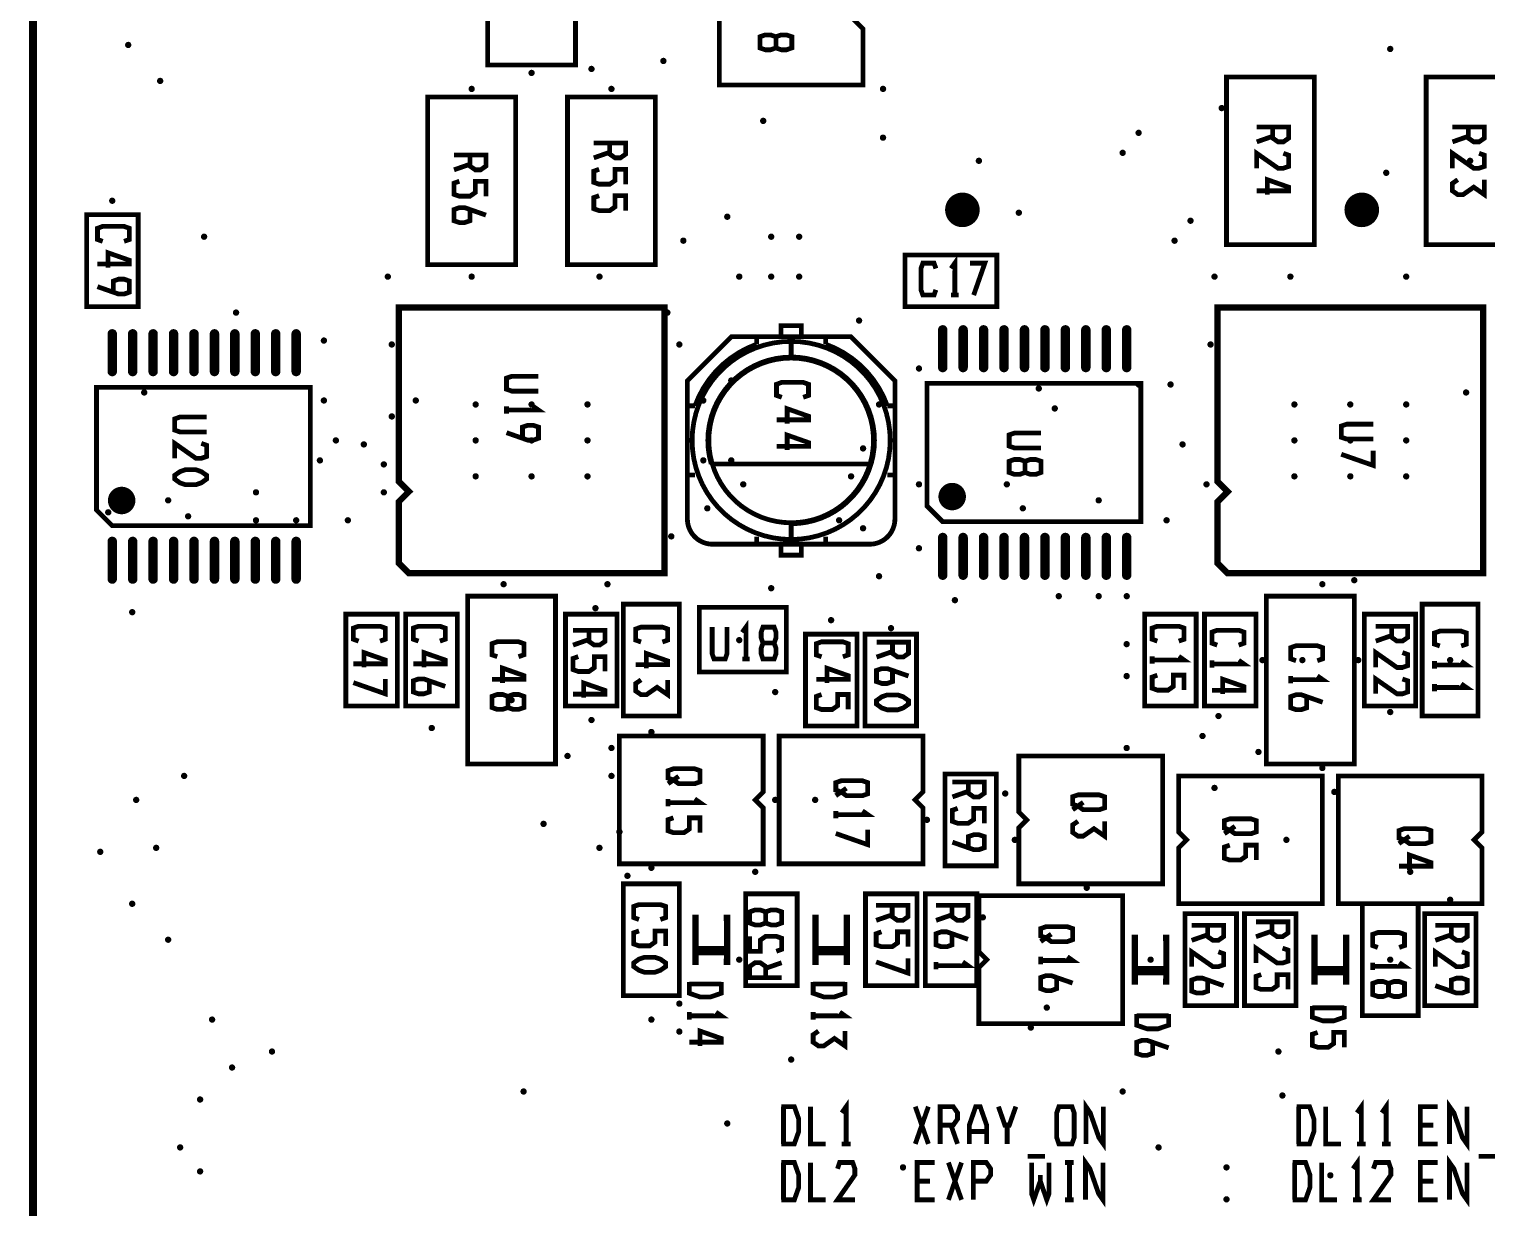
# Model space of a CAD drawing. Extents: x -3 to 440, y 331 to 583.
# Drawn here: x -3.08 to 43.28, y 375.88 to 413.36 of the extents above; entities that cross this region are included whole.
import ezdxf

# ---------------------------------------------------------------- set-up
doc = ezdxf.new("R2010")
doc.units = 0
doc.header["$MEASUREMENT"] = 0
doc.layers.get('0').update_dxf_attribs({"linetype": 'CONTINUOUS'})
for name, color, linetype in [('22-303-0_AST', 7, 'CONTINUOUS'), ('22-303-0_DRL', 1, 'CONTINUOUS'), ('THRUHOLE_NPT', 7, 'CONTINUOUS'), ('THRUHOLE_TAP', 1, 'CONTINUOUS')]:
    doc.layers.add(name, color=color, linetype=linetype)

# ---------------------------------------------------------------- blocks, each defined once
blk = doc.blocks.new('OBLONG_56')
at = {"const_width": 0.29972}
blk.add_lwpolyline([(0, 0.59944), (0, -0.59944)], dxfattribs=at)
at = {"const_width": 0.14986}
for points in [[(-0.07493, 0.59944, 1), (0.07493, 0.59944, 1)], [(-0.07493, -0.59944, 1), (0.07493, -0.59944, 1)]]:
    blk.add_lwpolyline(points, format="xyb", close=True, dxfattribs=at)
blk = doc.blocks.new('ROUND_28')
at = {"const_width": 0.54991}
blk.add_lwpolyline([(-0.274954, 0, 1), (0.274954, 0, 1)], format="xyb", close=True, dxfattribs=at)
blk = doc.blocks.new('ROUND_115')
at = {"const_width": 0.10033}
blk.add_lwpolyline([(-0.050164, 0, 1), (0.050164, 0, 1)], format="xyb", close=True, dxfattribs=at)
blk = doc.blocks.new('ROUND_116')
at = {"const_width": 0.10033}
blk.add_lwpolyline([(-0.050164, 0, 1), (0.050164, 0, 1)], format="xyb", close=True, dxfattribs=at)
blk = doc.blocks.new('ROUND_117')
at = {"const_width": 0.10033}
blk.add_lwpolyline([(-0.050164, 0, 1), (0.050164, 0, 1)], format="xyb", close=True, dxfattribs=at)
blk = doc.blocks.new('ROUND_108')
at = {"const_width": 0.10033}
blk.add_lwpolyline([(-0.050164, 0, 1), (0.050164, 0, 1)], format="xyb", close=True, dxfattribs=at)

msp = doc.modelspace()

# ---------------------------------------------------------------- linework, layer by layer
at = {"layer": '22-303-0_AST'}
for points, const_width in [([(117.55, 582.606), (117.55, 572.606), (122.551, 572.606), (122.551, 582.606), (137.05, 582.606), (137.05, 342.606), (-2.95, 342.606), (-2.95, 582.606), (117.55, 582.606)], 0.254), ([(14.297, 412.22), (14.297, 417.554), (11.503, 417.554), (11.503, 412.22), (14.297, 412.22)], 0.152), ([(18.869, 415.649), (23.441, 415.649), (23.441, 413.871), (23.187, 413.617), (23.441, 413.363), (23.441, 411.585), (18.869, 411.585), (18.869, 415.649)], 0.152), ([(20.669, 412.761), (20.84, 412.702), (21.007, 412.702), (21.177, 412.761), (21.177, 413.116), (21.007, 413.175), (20.84, 413.175), (20.669, 413.116), (20.669, 412.761), (20.499, 412.702), (20.332, 412.702), (20.161, 412.761), (20.161, 413.116), (20.332, 413.175), (20.499, 413.175), (20.669, 413.116)], 0.152), ([(34.998, 411.839), (34.998, 406.505), (37.792, 406.505), (37.792, 411.839), (34.998, 411.839)], 0.152), ([(41.348, 411.839), (41.348, 406.505), (44.142, 406.505), (44.142, 411.839), (41.348, 411.839)], 0.152), ([(9.598, 411.204), (9.598, 405.87), (12.392, 405.87), (12.392, 411.204), (9.598, 411.204)], 0.152), ([(14.043, 411.204), (14.043, 405.87), (16.837, 405.87), (16.837, 411.204), (14.043, 411.204)], 0.152), ([(36.468, 410.249), (36.468, 409.893), (36.638, 409.774), (36.806, 409.774), (36.976, 409.893), (36.976, 410.249), (35.96, 410.249)], 0.152), ([(42.691, 410.249), (42.691, 409.893), (42.861, 409.774), (43.029, 409.774), (43.199, 409.893), (43.199, 410.249), (42.183, 410.249)], 0.152), ([(15.386, 409.741), (15.386, 409.385), (15.556, 409.266), (15.724, 409.266), (15.894, 409.385), (15.894, 409.741), (14.878, 409.741)], 0.152), ([(36.468, 409.952), (35.96, 409.774)], 0.152), ([(42.691, 409.952), (42.183, 409.774)], 0.152), ([(10.941, 409.36), (10.941, 409.004), (11.111, 408.885), (11.279, 408.885), (11.449, 409.004), (11.449, 409.36), (10.433, 409.36)], 0.152), ([(15.386, 409.444), (14.878, 409.266)], 0.152), ([(35.96, 408.936), (35.96, 409.411), (36.638, 408.936), (36.806, 408.936), (36.976, 408.994), (36.976, 409.35), (36.806, 409.411)], 0.152), ([(42.183, 408.936), (42.183, 409.411), (42.861, 408.936), (43.029, 408.936), (43.199, 408.994), (43.199, 409.35), (43.029, 409.411)], 0.152), ([(10.941, 409.063), (10.433, 408.885)], 0.152), ([(15.048, 408.903), (14.878, 408.842), (14.878, 408.486), (15.048, 408.428), (15.386, 408.428), (15.556, 408.547), (15.556, 408.903), (15.894, 408.903), (15.894, 408.428)], 0.152), ([(10.603, 408.522), (10.433, 408.461), (10.433, 408.105), (10.603, 408.047), (10.941, 408.047), (11.111, 408.166), (11.111, 408.522), (11.449, 408.522), (11.449, 408.047)], 0.152), ([(36.298, 408.097), (36.298, 408.572), (36.976, 408.334), (36.976, 408.217), (35.96, 408.217)], 0.152), ([(42.353, 408.572), (42.183, 408.453), (42.183, 408.217), (42.353, 408.097), (42.521, 408.097), (42.861, 408.334), (43.199, 408.097), (43.199, 408.572)], 0.152), ([(15.048, 408.064), (14.878, 408.003), (14.878, 407.648), (15.048, 407.589), (15.386, 407.589), (15.556, 407.709), (15.556, 408.064), (15.894, 408.064), (15.894, 407.589)], 0.152), ([(0.39, 404.536), (0.39, 407.457), (-1.248, 407.457), (-1.248, 404.536), (0.39, 404.536)], 0.152), ([(10.941, 407.622), (10.941, 407.267), (10.771, 407.208), (10.603, 407.208), (10.433, 407.267), (10.433, 407.622), (10.603, 407.683), (10.771, 407.683), (11.449, 407.445)], 0.152), ([(-0.738, 406.612), (-0.905, 406.67), (-0.905, 407.026), (-0.738, 407.087), (-0.06, 407.087), (0.111, 407.026), (0.111, 406.67), (-0.06, 406.612)], 0.152), ([(-0.568, 405.773), (-0.568, 406.248), (0.111, 406.01), (0.111, 405.893), (-0.905, 405.893)], 0.152), ([(24.774, 404.536), (27.695, 404.536), (27.695, 406.175), (24.774, 406.175), (24.774, 404.536)], 0.152), ([(26.359, 404.902), (26.359, 405.918), (26.24, 405.748)], 0.152), ([(25.757, 405.07), (25.699, 404.902), (25.343, 404.902), (25.282, 405.07), (25.282, 405.748), (25.343, 405.918), (25.699, 405.918), (25.757, 405.748)], 0.152), ([(26.958, 404.902), (27.314, 405.918), (26.842, 405.918)], 0.152), ([(-0.397, 404.994), (-0.397, 405.349), (-0.23, 405.41), (-0.06, 405.41), (0.111, 405.349), (0.111, 404.994), (-0.06, 404.935), (-0.23, 404.935), (-0.905, 405.171)], 0.152), ([(26.476, 404.902), (26.24, 404.902)], 0.152), ([(17.124, 404.506), (17.124, 396.058), (9.001, 396.058), (8.675, 396.383), (8.675, 398.331), (9.001, 398.656), (8.675, 398.981), (8.675, 404.506), (17.124, 404.506)], 0.201), ([(43.159, 404.506), (43.159, 396.058), (35.036, 396.058), (34.71, 396.383), (34.71, 398.331), (35.036, 398.656), (34.71, 398.981), (34.71, 404.506), (43.159, 404.506)], 0.201), ([(21.48, 403.581), (21.48, 403.932), (20.829, 403.932), (20.829, 403.581)], 0.152), ([(20.055, 403.581), (19.255, 403.581), (17.855, 402.182), (17.855, 401.382), (18.096, 401.382)], 0.152), ([(20.055, 403.34), (20.055, 403.581), (20.829, 403.581), (21.48, 403.581), (22.254, 403.581), (22.254, 403.34)], 0.152), ([(21.155, 403.431), (21.155, 402.931)], 0.152), ([(24.213, 401.382), (24.454, 401.382), (24.454, 402.182), (23.054, 403.581), (22.254, 403.581)], 0.152), ([(13.12, 401.849), (12.275, 401.849), (12.104, 401.907), (12.104, 402.263), (12.275, 402.321), (13.12, 402.321)], 0.152), ([(-0.936, 398.072), (-0.435, 397.572), (5.864, 397.572), (5.864, 401.971), (-0.936, 401.971), (-0.936, 398.072)], 0.152), ([(20.857, 401.653), (20.69, 401.712), (20.69, 402.067), (20.857, 402.128), (21.536, 402.128), (21.706, 402.067), (21.706, 401.712), (21.536, 401.653)], 0.152), ([(25.475, 398.197), (25.975, 397.696), (32.275, 397.696), (32.275, 402.098), (25.475, 402.098), (25.475, 398.197)], 0.152), ([(12.104, 401.128), (12.104, 401.366)], 0.152), ([(12.104, 401.247), (13.12, 401.247), (12.95, 401.366)], 0.152), ([(17.855, 401.382), (17.855, 399.182), (17.855, 397.783)], 0.152), ([(24.454, 401.382), (24.454, 399.182), (24.454, 397.783)], 0.152), ([(2.567, 400.551), (1.718, 400.551), (1.551, 400.61), (1.551, 400.965), (1.718, 401.026), (2.567, 401.026)], 0.152), ([(21.028, 400.815), (21.028, 401.29), (21.706, 401.051), (21.706, 400.935), (20.69, 400.935)], 0.152), ([(12.612, 400.35), (12.612, 400.706), (12.783, 400.764), (12.95, 400.764), (13.12, 400.706), (13.12, 400.35), (12.95, 400.289), (12.783, 400.289), (12.104, 400.528)], 0.152), ([(21.028, 399.977), (21.028, 400.452), (21.706, 400.213), (21.706, 400.096), (20.69, 400.096)], 0.152), ([(29.102, 400.041), (28.256, 400.041), (28.086, 400.102), (28.086, 400.457), (28.256, 400.516), (29.102, 400.516)], 0.152), ([(39.663, 400.325), (38.818, 400.325), (38.647, 400.383), (38.647, 400.739), (38.818, 400.797), (39.663, 400.797)], 0.152), ([(1.551, 399.713), (1.551, 400.188), (2.226, 399.713), (2.397, 399.713), (2.567, 399.771), (2.567, 400.127), (2.397, 400.188)], 0.152), ([(18.612, 399.533), (23.697, 399.533)], 0.152), ([(28.594, 399.263), (28.764, 399.202), (28.932, 399.202), (29.102, 399.263), (29.102, 399.619), (28.932, 399.677), (28.764, 399.677), (28.594, 399.619), (28.594, 399.263), (28.424, 399.202), (28.256, 399.202), (28.086, 399.263), (28.086, 399.619), (28.256, 399.677), (28.424, 399.677), (28.594, 399.619)], 0.152), ([(38.647, 399.842), (39.663, 399.487), (39.663, 399.959)], 0.152), ([(1.551, 399.172), (1.718, 399.289), (1.889, 399.35), (2.226, 399.35), (2.397, 399.289), (2.567, 399.172), (2.567, 399.053), (2.397, 398.933), (2.226, 398.875), (1.889, 398.875), (1.718, 398.933), (1.551, 399.053), (1.551, 399.172)], 0.152), ([(17.855, 399.182), (18.096, 399.182)], 0.152), ([(24.213, 399.182), (24.454, 399.182)], 0.152), ([(-0.395, 398.623), (-0.395, 398.12)], 0.152), ([(0.08, 398.661), (-0.349, 398.661)], 0.152), ([(-0.258, 398.71), (-0.258, 398.031)], 0.152), ([(-0.121, 398.732), (-0.121, 398.011)], 0.152), ([(0.017, 398.699), (0.017, 398.044)], 0.152), ([(0.154, 398.585), (0.154, 398.156)], 0.152), ([(26.6, 398.649), (25.947, 398.649)], 0.152), ([(26.016, 398.748), (26.016, 398.245)], 0.152), ([(26.489, 398.786), (26.059, 398.786)], 0.152), ([(26.153, 398.837), (26.153, 398.158)], 0.152), ([(26.29, 398.857), (26.29, 398.136)], 0.152), ([(26.428, 398.824), (26.428, 398.169)], 0.152), ([(26.565, 398.712), (26.565, 398.283)], 0.152), ([(0.225, 398.387), (-0.496, 398.387)], 0.152), ([(0.205, 398.25), (-0.474, 398.25)], 0.152), ([(0.192, 398.524), (-0.463, 398.524)], 0.152), ([(0.116, 398.113), (-0.387, 398.113)], 0.152), ([(26.633, 398.511), (25.914, 398.511)], 0.152), ([(26.613, 398.374), (25.935, 398.374)], 0.152), ([(26.524, 398.237), (26.024, 398.237)], 0.152), ([(20.829, 396.982), (20.829, 396.632), (21.48, 396.632), (21.48, 396.982), (20.829, 396.982), (20.055, 396.982), (20.055, 397.224)], 0.152), ([(21.155, 397.132), (21.155, 397.633)], 0.152), ([(22.254, 396.982), (22.254, 397.224)], 0.152), ([(18.655, 396.982), (20.055, 396.982)], 0.152), ([(23.654, 396.982), (22.254, 396.982), (21.48, 396.982)], 0.152), ([(13.662, 389.995), (13.662, 395.329), (10.868, 395.329), (10.868, 389.995), (13.662, 389.995)], 0.152), ([(39.062, 389.995), (39.062, 395.329), (36.268, 395.329), (36.268, 389.995), (39.062, 389.995)], 0.152), ([(17.599, 391.519), (15.821, 391.519), (15.821, 395.075), (17.599, 395.075), (17.599, 391.519)], 0.152), ([(21.002, 392.916), (21.002, 394.973), (18.234, 394.973), (18.234, 392.916), (21.002, 392.916)], 0.152), ([(42.999, 391.519), (41.221, 391.519), (41.221, 395.075), (42.999, 395.075), (42.999, 391.519)], 0.152), ([(6.994, 394.757), (6.994, 391.836), (8.632, 391.836), (8.632, 394.757), (6.994, 394.757)], 0.152), ([(8.899, 394.757), (8.899, 391.836), (10.537, 391.836), (10.537, 394.757), (8.899, 394.757)], 0.152), ([(13.979, 394.757), (13.979, 391.836), (15.617, 391.836), (15.617, 394.757), (13.979, 394.757)], 0.152), ([(19.717, 393.33), (19.717, 394.346), (19.597, 394.178)], 0.152), ([(32.394, 394.757), (32.394, 391.836), (34.032, 391.836), (34.032, 394.757), (32.394, 394.757)], 0.152), ([(34.299, 394.757), (34.299, 391.836), (35.937, 391.836), (35.937, 394.757), (34.299, 394.757)], 0.152), ([(39.379, 394.757), (39.379, 391.836), (41.017, 391.836), (41.017, 394.757), (39.379, 394.757)], 0.152), ([(7.4, 393.901), (7.233, 393.96), (7.233, 394.315), (7.4, 394.374), (8.079, 394.374), (8.249, 394.315), (8.249, 393.96), (8.079, 393.901)], 0.152), ([(9.305, 393.901), (9.138, 393.96), (9.138, 394.315), (9.305, 394.374), (9.984, 394.374), (10.154, 394.315), (10.154, 393.96), (9.984, 393.901)], 0.152), ([(14.726, 394.247), (14.726, 393.891), (14.893, 393.774), (15.064, 393.774), (15.234, 393.891), (15.234, 394.247), (14.218, 394.247)], 0.152), ([(14.726, 393.952), (14.218, 393.774)], 0.152), ([(16.382, 393.873), (16.212, 393.932), (16.212, 394.287), (16.382, 394.346), (17.06, 394.346), (17.228, 394.287), (17.228, 393.932), (17.06, 393.873)], 0.152), ([(19.115, 394.346), (19.115, 393.5), (19.056, 393.33), (18.701, 393.33), (18.642, 393.5), (18.642, 394.346)], 0.152), ([(20.613, 393.838), (20.674, 394.008), (20.674, 394.178), (20.613, 394.346), (20.258, 394.346), (20.199, 394.178), (20.199, 394.008), (20.258, 393.838), (20.613, 393.838), (20.674, 393.67), (20.674, 393.5), (20.613, 393.33), (20.258, 393.33), (20.199, 393.5), (20.199, 393.67), (20.258, 393.838)], 0.152), ([(23.25, 391.201), (23.25, 394.122), (21.612, 394.122), (21.612, 391.201), (23.25, 391.201)], 0.152), ([(23.504, 394.122), (23.504, 391.201), (25.142, 391.201), (25.142, 394.122), (23.504, 394.122)], 0.152), ([(32.8, 393.901), (32.633, 393.96), (32.633, 394.315), (32.8, 394.374), (33.479, 394.374), (33.649, 394.315), (33.649, 393.96), (33.479, 393.901)], 0.152), ([(34.705, 393.774), (34.538, 393.833), (34.538, 394.188), (34.705, 394.247), (35.384, 394.247), (35.554, 394.188), (35.554, 393.833), (35.384, 393.774)], 0.152), ([(40.253, 394.374), (40.253, 394.018), (40.42, 393.901), (40.591, 393.901), (40.761, 394.018), (40.761, 394.374), (39.745, 394.374)], 0.152), ([(40.253, 394.079), (39.745, 393.901)], 0.152), ([(41.782, 393.746), (41.612, 393.805), (41.612, 394.16), (41.782, 394.219), (42.46, 394.219), (42.628, 394.16), (42.628, 393.805), (42.46, 393.746)], 0.152), ([(7.571, 393.063), (7.571, 393.536), (8.249, 393.299), (8.249, 393.18), (7.233, 393.18)], 0.152), ([(9.476, 393.063), (9.476, 393.536), (10.154, 393.299), (10.154, 393.18), (9.138, 393.18)], 0.152), ([(11.81, 393.406), (11.64, 393.465), (11.64, 393.82), (11.81, 393.881), (12.485, 393.881), (12.656, 393.82), (12.656, 393.465), (12.485, 393.406)], 0.152), ([(16.552, 393.035), (16.552, 393.508), (17.228, 393.271), (17.228, 393.152), (16.212, 393.152)], 0.152), ([(22.122, 393.404), (21.952, 393.462), (21.952, 393.818), (22.122, 393.879), (22.8, 393.879), (22.968, 393.818), (22.968, 393.462), (22.8, 393.404)], 0.152), ([(24.378, 393.866), (24.378, 393.51), (24.545, 393.393), (24.716, 393.393), (24.886, 393.51), (24.886, 393.866), (23.87, 393.866)], 0.152), ([(24.378, 393.571), (23.87, 393.393)], 0.152), ([(37.21, 393.279), (37.04, 393.338), (37.04, 393.693), (37.21, 393.754), (37.885, 393.754), (38.056, 393.693), (38.056, 393.338), (37.885, 393.279)], 0.152), ([(39.745, 393.063), (39.745, 393.536), (40.42, 393.063), (40.591, 393.063), (40.761, 393.122), (40.761, 393.477), (40.591, 393.536)], 0.152), ([(11.977, 392.568), (11.977, 393.043), (12.656, 392.804), (12.656, 392.687), (11.64, 392.687)], 0.152), ([(14.385, 393.409), (14.218, 393.35), (14.218, 392.995), (14.385, 392.936), (14.726, 392.936), (14.893, 393.053), (14.893, 393.409), (15.234, 393.409), (15.234, 392.936)], 0.152), ([(19.836, 393.33), (19.597, 393.33)], 0.152), ([(22.292, 392.565), (22.292, 393.04), (22.968, 392.802), (22.968, 392.685), (21.952, 392.685)], 0.152), ([(24.378, 392.969), (24.378, 392.614), (24.208, 392.555), (24.037, 392.555), (23.87, 392.614), (23.87, 392.969), (24.037, 393.028), (24.208, 393.028), (24.886, 392.791)], 0.152), ([(32.633, 393.18), (32.633, 393.419)], 0.152), ([(32.633, 393.299), (33.649, 393.299), (33.479, 393.419)], 0.152), ([(34.538, 393.053), (34.538, 393.292)], 0.152), ([(34.538, 393.172), (35.554, 393.172), (35.384, 393.292)], 0.152), ([(41.612, 393.025), (41.612, 393.264)], 0.152), ([(41.612, 393.144), (42.628, 393.144), (42.46, 393.264)], 0.152), ([(7.233, 392.581), (8.249, 392.225), (8.249, 392.697)], 0.152), ([(9.646, 392.639), (9.646, 392.283), (9.476, 392.225), (9.305, 392.225), (9.138, 392.283), (9.138, 392.639), (9.305, 392.697), (9.476, 392.697), (10.154, 392.461)], 0.152), ([(14.556, 392.098), (14.556, 392.57), (15.234, 392.334), (15.234, 392.215), (14.218, 392.215)], 0.152), ([(16.382, 392.669), (16.212, 392.553), (16.212, 392.314), (16.382, 392.197), (16.552, 392.197), (16.89, 392.433), (17.228, 392.197), (17.228, 392.669)], 0.152), ([(32.8, 392.817), (32.633, 392.758), (32.633, 392.403), (32.8, 392.342), (33.141, 392.342), (33.308, 392.461), (33.308, 392.817), (33.649, 392.817), (33.649, 392.342)], 0.152), ([(34.876, 392.215), (34.876, 392.69), (35.554, 392.454), (35.554, 392.334), (34.538, 392.334)], 0.152), ([(37.04, 392.56), (37.04, 392.796)], 0.152), ([(37.04, 392.677), (38.056, 392.677), (37.885, 392.796)], 0.152), ([(39.745, 392.225), (39.745, 392.697), (40.42, 392.225), (40.591, 392.225), (40.761, 392.283), (40.761, 392.639), (40.591, 392.697)], 0.152), ([(12.148, 391.788), (12.318, 391.73), (12.485, 391.73), (12.656, 391.788), (12.656, 392.144), (12.485, 392.205), (12.318, 392.205), (12.148, 392.144), (12.148, 391.788), (11.977, 391.73), (11.81, 391.73), (11.64, 391.788), (11.64, 392.144), (11.81, 392.205), (11.977, 392.205), (12.148, 392.144)], 0.152), ([(22.122, 392.202), (21.952, 392.141), (21.952, 391.786), (22.122, 391.727), (22.46, 391.727), (22.63, 391.847), (22.63, 392.202), (22.968, 392.202), (22.968, 391.727)], 0.152), ([(23.87, 392.012), (24.037, 392.131), (24.208, 392.189), (24.545, 392.189), (24.716, 392.131), (24.886, 392.012), (24.886, 391.895), (24.716, 391.775), (24.545, 391.717), (24.208, 391.717), (24.037, 391.775), (23.87, 391.895), (23.87, 392.012)], 0.152), ([(37.548, 392.136), (37.548, 391.78), (37.377, 391.722), (37.21, 391.722), (37.04, 391.78), (37.04, 392.136), (37.21, 392.195), (37.377, 392.195), (38.056, 391.958)], 0.152), ([(41.612, 392.306), (41.612, 392.542)], 0.152), ([(41.612, 392.426), (42.628, 392.426), (42.46, 392.542)], 0.152), ([(15.694, 390.884), (20.266, 390.884), (20.266, 389.106), (20.012, 388.852), (20.266, 388.598), (20.266, 386.82), (15.694, 386.82), (15.694, 390.884)], 0.152), ([(20.774, 390.884), (25.346, 390.884), (25.346, 389.106), (25.092, 388.852), (25.346, 388.598), (25.346, 386.82), (20.774, 386.82), (20.774, 390.884)], 0.152), ([(32.966, 386.185), (28.394, 386.185), (28.394, 387.963), (28.648, 388.217), (28.394, 388.471), (28.394, 390.249), (32.966, 390.249), (32.966, 386.185)], 0.152), ([(17.411, 389.842), (17.24, 389.782), (17.24, 389.545), (17.411, 389.487), (17.578, 389.367), (18.086, 389.367), (18.256, 389.426), (18.256, 389.782), (18.086, 389.842), (17.411, 389.842)], 0.152), ([(17.578, 389.604), (17.24, 389.367)], 0.152), ([(22.745, 389.461), (22.574, 389.401), (22.574, 389.164), (22.745, 389.106), (22.912, 388.986), (23.42, 388.986), (23.59, 389.045), (23.59, 389.401), (23.42, 389.461), (22.745, 389.461)], 0.152), ([(26.044, 389.677), (26.044, 386.756), (27.682, 386.756), (27.682, 389.677), (26.044, 389.677)], 0.152), ([(26.791, 389.421), (26.791, 389.065), (26.958, 388.948), (27.129, 388.948), (27.299, 389.065), (27.299, 389.421), (26.283, 389.421)], 0.152), ([(38.046, 385.55), (33.474, 385.55), (33.474, 387.328), (33.728, 387.582), (33.474, 387.836), (33.474, 389.614), (38.046, 389.614), (38.046, 385.55)], 0.152), ([(38.554, 389.614), (43.126, 389.614), (43.126, 387.836), (42.872, 387.582), (43.126, 387.328), (43.126, 385.55), (38.554, 385.55), (38.554, 389.614)], 0.152), ([(17.24, 388.649), (17.24, 388.885)], 0.152), ([(17.24, 388.766), (18.256, 388.766), (18.086, 388.885)], 0.152), ([(22.912, 389.223), (22.574, 388.986)], 0.152), ([(26.791, 389.126), (26.283, 388.948)], 0.152), ([(30.276, 389.012), (30.105, 388.953), (30.105, 388.717), (30.276, 388.656), (30.443, 388.539), (30.951, 388.539), (31.121, 388.598), (31.121, 388.953), (30.951, 389.012), (30.276, 389.012)], 0.152), ([(22.574, 388.268), (22.574, 388.504)], 0.152), ([(22.574, 388.385), (23.59, 388.385), (23.42, 388.504)], 0.152), ([(26.45, 388.583), (26.283, 388.524), (26.283, 388.169), (26.45, 388.11), (26.791, 388.11), (26.958, 388.227), (26.958, 388.583), (27.299, 388.583), (27.299, 388.11)], 0.152), ([(30.443, 388.776), (30.105, 388.539)], 0.152), ([(17.411, 388.283), (17.24, 388.224), (17.24, 387.869), (17.411, 387.81), (17.748, 387.81), (17.919, 387.927), (17.919, 388.283), (18.256, 388.283), (18.256, 387.81)], 0.152), ([(30.276, 388.174), (30.105, 388.057), (30.105, 387.818), (30.276, 387.701), (30.443, 387.701), (30.784, 387.937), (31.121, 387.701), (31.121, 388.174)], 0.152), ([(35.102, 388.25), (34.931, 388.191), (34.931, 387.955), (35.102, 387.894), (35.269, 387.777), (35.777, 387.777), (35.947, 387.836), (35.947, 388.191), (35.777, 388.25), (35.102, 388.25)], 0.152), ([(35.269, 388.014), (34.931, 387.777)], 0.152), ([(40.652, 387.937), (40.481, 387.877), (40.481, 387.64), (40.652, 387.582), (40.819, 387.462), (41.327, 387.462), (41.497, 387.521), (41.497, 387.877), (41.327, 387.937), (40.652, 387.937)], 0.152), ([(22.574, 387.785), (23.59, 387.429), (23.59, 387.902)], 0.152), ([(26.791, 387.33), (26.791, 387.686), (26.958, 387.744), (27.129, 387.744), (27.299, 387.686), (27.299, 387.33), (27.129, 387.272), (26.958, 387.272), (26.283, 387.508)], 0.152), ([(40.819, 387.699), (40.481, 387.462)], 0.152), ([(35.102, 387.412), (34.931, 387.353), (34.931, 386.998), (35.102, 386.939), (35.439, 386.939), (35.61, 387.056), (35.61, 387.412), (35.947, 387.412), (35.947, 386.939)], 0.152), ([(40.819, 386.624), (40.819, 387.099), (41.497, 386.861), (41.497, 386.744), (40.481, 386.744)], 0.152), ([(15.821, 386.185), (17.599, 386.185), (17.599, 382.629), (15.821, 382.629), (15.821, 386.185)], 0.152), ([(21.345, 382.946), (21.345, 385.867), (19.707, 385.867), (19.707, 382.946), (21.345, 382.946)], 0.152), ([(25.155, 382.946), (25.155, 385.867), (23.517, 385.867), (23.517, 382.946), (25.155, 382.946)], 0.152), ([(27.06, 382.946), (27.06, 385.867), (25.422, 385.867), (25.422, 382.946), (27.06, 382.946)], 0.152), ([(31.696, 381.74), (27.124, 381.74), (27.124, 383.518), (27.378, 383.772), (27.124, 384.026), (27.124, 385.804), (31.696, 385.804), (31.696, 381.74)], 0.152), ([(16.316, 385.049), (16.148, 385.11), (16.148, 385.466), (16.316, 385.524), (16.994, 385.524), (17.164, 385.466), (17.164, 385.11), (16.994, 385.049)], 0.152), ([(18.216, 383.708), (18.114, 383.708), (18.114, 385.105), (18.216, 385.105)], 0.201), ([(19.013, 385.105), (19.115, 385.105), (19.115, 383.708), (19.013, 383.708)], 0.201), ([(20.344, 385.293), (20.174, 385.352), (20.006, 385.352), (19.836, 385.293), (19.836, 384.938), (20.006, 384.877), (20.174, 384.877), (20.344, 384.938), (20.344, 385.293), (20.514, 385.352), (20.682, 385.352), (20.852, 385.293), (20.852, 384.938), (20.682, 384.877), (20.514, 384.877), (20.344, 384.938)], 0.152), ([(22.026, 383.708), (21.924, 383.708), (21.924, 385.105), (22.026, 385.105)], 0.201), ([(22.823, 385.105), (22.925, 385.105), (22.925, 383.708), (22.823, 383.708)], 0.201), ([(24.365, 385.497), (24.365, 385.141), (24.535, 385.022), (24.705, 385.022), (24.873, 385.141), (24.873, 385.497), (23.857, 385.497)], 0.152), ([(24.365, 385.199), (23.857, 385.022)], 0.152), ([(26.27, 385.497), (26.27, 385.141), (26.44, 385.022), (26.61, 385.022), (26.778, 385.141), (26.778, 385.497), (25.762, 385.497)], 0.152), ([(26.27, 385.199), (25.762, 385.022)], 0.152), ([(35.315, 382.311), (35.315, 385.232), (33.677, 385.232), (33.677, 382.311), (35.315, 382.311)], 0.152), ([(35.569, 385.232), (35.569, 382.311), (37.207, 382.311), (37.207, 385.232), (35.569, 385.232)], 0.152), ([(39.316, 385.55), (41.094, 385.55), (41.094, 381.994), (39.316, 381.994), (39.316, 385.55)], 0.152), ([(42.935, 382.311), (42.935, 385.232), (41.297, 385.232), (41.297, 382.311), (42.935, 382.311)], 0.152), ([(16.316, 384.686), (16.148, 384.628), (16.148, 384.272), (16.316, 384.211), (16.656, 384.211), (16.824, 384.331), (16.824, 384.686), (17.164, 384.686), (17.164, 384.211)], 0.152), ([(29.26, 384.821), (29.089, 384.762), (29.089, 384.526), (29.26, 384.465), (29.427, 384.348), (29.935, 384.348), (30.105, 384.407), (30.105, 384.762), (29.935, 384.821), (29.26, 384.821)], 0.152), ([(34.398, 384.862), (34.398, 384.506), (34.568, 384.387), (34.738, 384.387), (34.906, 384.506), (34.906, 384.862), (33.89, 384.862)], 0.152), ([(36.443, 384.976), (36.443, 384.62), (36.61, 384.503), (36.781, 384.503), (36.951, 384.62), (36.951, 384.976), (35.935, 384.976)], 0.152), ([(36.443, 384.681), (35.935, 384.503)], 0.152), ([(42.145, 384.862), (42.145, 384.506), (42.315, 384.387), (42.485, 384.387), (42.653, 384.506), (42.653, 384.862), (41.637, 384.862)], 0.152), ([(20.682, 384.039), (20.852, 384.1), (20.852, 384.455), (20.682, 384.514), (20.344, 384.514), (20.174, 384.394), (20.174, 384.039), (19.836, 384.039), (19.836, 384.514)], 0.152), ([(24.027, 384.658), (23.857, 384.597), (23.857, 384.242), (24.027, 384.183), (24.365, 384.183), (24.535, 384.303), (24.535, 384.658), (24.873, 384.658), (24.873, 384.183)], 0.152), ([(26.27, 384.597), (26.27, 384.242), (26.102, 384.183), (25.932, 384.183), (25.762, 384.242), (25.762, 384.597), (25.932, 384.658), (26.102, 384.658), (26.778, 384.42)], 0.152), ([(29.427, 384.585), (29.089, 384.348)], 0.152), ([(32.186, 383.073), (32.084, 383.073), (32.084, 384.47), (32.186, 384.47)], 0.201), ([(32.983, 384.47), (33.085, 384.47), (33.085, 383.073), (32.983, 383.073)], 0.201), ([(34.398, 384.564), (33.89, 384.387)], 0.152), ([(35.935, 383.665), (35.935, 384.138), (36.61, 383.665), (36.781, 383.665), (36.951, 383.724), (36.951, 384.079), (36.781, 384.138)], 0.152), ([(37.901, 383.073), (37.799, 383.073), (37.799, 384.47), (37.901, 384.47)], 0.201), ([(38.698, 384.47), (38.8, 384.47), (38.8, 383.073), (38.698, 383.073)], 0.201), ([(39.811, 384.16), (39.643, 384.221), (39.643, 384.577), (39.811, 384.635), (40.489, 384.635), (40.659, 384.577), (40.659, 384.221), (40.489, 384.16)], 0.152), ([(42.145, 384.564), (41.637, 384.387)], 0.152), ([(16.148, 383.67), (16.316, 383.79), (16.486, 383.848), (16.824, 383.848), (16.994, 383.79), (17.164, 383.67), (17.164, 383.551), (16.994, 383.434), (16.824, 383.373), (16.486, 383.373), (16.316, 383.434), (16.148, 383.551), (16.148, 383.67)], 0.152), ([(18.114, 384.008), (18.114, 384.107), (19.115, 384.107), (19.115, 384.008), (18.114, 384.008)], 0.201), ([(21.924, 384.008), (21.924, 384.107), (22.925, 384.107), (22.925, 384.008), (21.924, 384.008)], 0.201), ([(23.857, 383.701), (24.873, 383.345), (24.873, 383.82)], 0.152), ([(29.089, 383.627), (29.089, 383.866)], 0.152), ([(29.089, 383.746), (30.105, 383.746), (29.935, 383.866)], 0.152), ([(33.89, 383.548), (33.89, 384.023), (34.568, 383.548), (34.738, 383.548), (34.906, 383.607), (34.906, 383.962), (34.738, 384.023)], 0.152), ([(41.637, 383.548), (41.637, 384.023), (42.315, 383.548), (42.485, 383.548), (42.653, 383.607), (42.653, 383.962), (42.485, 384.023)], 0.152), ([(20.344, 383.2), (20.344, 383.556), (20.174, 383.675), (20.006, 383.675), (19.836, 383.556), (19.836, 383.2), (20.852, 383.2)], 0.152), ([(20.344, 383.498), (20.852, 383.675)], 0.152), ([(25.762, 383.465), (25.762, 383.701)], 0.152), ([(25.762, 383.581), (26.778, 383.581), (26.61, 383.701)], 0.152), ([(32.084, 383.373), (32.084, 383.472), (33.085, 383.472), (33.085, 383.373), (32.084, 383.373)], 0.201), ([(36.102, 383.299), (35.935, 383.241), (35.935, 382.885), (36.102, 382.827), (36.443, 382.827), (36.61, 382.944), (36.61, 383.299), (36.951, 383.299), (36.951, 382.827)], 0.152), ([(37.799, 383.373), (37.799, 383.472), (38.8, 383.472), (38.8, 383.373), (37.799, 383.373)], 0.201), ([(39.643, 383.442), (39.643, 383.678)], 0.152), ([(39.643, 383.561), (40.659, 383.561), (40.489, 383.678)], 0.152), ([(17.916, 383.061), (17.916, 382.705), (18.254, 382.588), (18.594, 382.588), (18.932, 382.705), (18.932, 383.061)], 0.152), ([(17.916, 383.002), (18.932, 383.002)], 0.152), ([(21.853, 383.061), (21.853, 382.705), (22.191, 382.588), (22.531, 382.588), (22.869, 382.705), (22.869, 383.061)], 0.152), ([(21.853, 383.002), (22.869, 383.002)], 0.152), ([(29.597, 383.205), (29.597, 382.85), (29.427, 382.789), (29.26, 382.789), (29.089, 382.85), (29.089, 383.205), (29.26, 383.264), (29.427, 383.264), (30.105, 383.028)], 0.152), ([(34.398, 383.124), (34.398, 382.769), (34.23, 382.71), (34.06, 382.71), (33.89, 382.769), (33.89, 383.124), (34.06, 383.185), (34.23, 383.185), (34.906, 382.946)], 0.152), ([(40.151, 382.662), (40.319, 382.603), (40.489, 382.603), (40.659, 382.662), (40.659, 383.017), (40.489, 383.078), (40.319, 383.078), (40.151, 383.017), (40.151, 382.662), (39.981, 382.603), (39.811, 382.603), (39.643, 382.662), (39.643, 383.017), (39.811, 383.078), (39.981, 383.078), (40.151, 383.017)], 0.152), ([(42.145, 382.769), (42.145, 383.124), (42.315, 383.185), (42.485, 383.185), (42.653, 383.124), (42.653, 382.769), (42.485, 382.71), (42.315, 382.71), (41.637, 382.946)], 0.152), ([(17.916, 381.867), (17.916, 382.106)], 0.152), ([(17.916, 381.986), (18.932, 381.986), (18.762, 382.106)], 0.152), ([(21.853, 381.867), (21.853, 382.106)], 0.152), ([(21.853, 381.986), (22.869, 381.986), (22.699, 382.106)], 0.152), ([(32.14, 382.045), (32.14, 381.689), (32.478, 381.572), (32.818, 381.572), (33.156, 381.689), (33.156, 382.045)], 0.152), ([(32.14, 381.986), (33.156, 381.986)], 0.152), ([(37.728, 382.299), (37.728, 381.943), (38.066, 381.826), (38.406, 381.826), (38.744, 381.943), (38.744, 382.299)], 0.152), ([(37.728, 382.24), (38.744, 382.24)], 0.152), ([(18.254, 381.029), (18.254, 381.504), (18.932, 381.267), (18.932, 381.148), (17.916, 381.148)], 0.152), ([(22.023, 381.504), (21.853, 381.384), (21.853, 381.148), (22.023, 381.029), (22.191, 381.029), (22.531, 381.267), (22.869, 381.029), (22.869, 381.504)], 0.152), ([(37.898, 381.46), (37.728, 381.402), (37.728, 381.046), (37.898, 380.988), (38.236, 380.988), (38.406, 381.105), (38.406, 381.46), (38.744, 381.46), (38.744, 380.988)], 0.152), ([(32.648, 381.148), (32.648, 380.792), (32.478, 380.734), (32.31, 380.734), (32.14, 380.792), (32.14, 381.148), (32.31, 381.206), (32.478, 381.206), (33.156, 380.97)], 0.152), ([(22.905, 377.915), (22.905, 379.101), (22.765, 378.903)], 0.152), ([(31.081, 379.101), (31.081, 377.915), (30.941, 378.113), (30.664, 378.903), (30.527, 379.101), (30.527, 377.915)], 0.152), ([(39.288, 377.915), (39.288, 379.101), (39.148, 378.903)], 0.152), ([(40.075, 377.915), (40.075, 379.101), (39.938, 378.903)], 0.152), ([(42.643, 379.101), (42.643, 377.915), (42.503, 378.113), (42.229, 378.903), (42.089, 379.101), (42.089, 377.915)], 0.152), ([(20.842, 377.915), (21.256, 377.915), (21.396, 378.311), (21.396, 378.705), (21.256, 379.101), (20.842, 379.101)], 0.152), ([(20.911, 377.915), (20.911, 379.101)], 0.152), ([(22.254, 377.915), (21.769, 377.915), (21.769, 379.101)], 0.152), ([(25.518, 377.915), (25.102, 379.101)], 0.152), ([(25.518, 379.101), (25.102, 377.915)], 0.152), ([(25.892, 378.509), (26.306, 378.509), (26.445, 378.705), (26.445, 378.903), (26.306, 379.101), (25.892, 379.101), (25.892, 377.915)], 0.152), ([(27.372, 377.915), (27.372, 378.509), (27.164, 379.101), (27.024, 379.101), (26.819, 378.509), (26.819, 377.915)], 0.152), ([(28.3, 379.101), (28.091, 378.509), (27.952, 378.509), (27.746, 379.101)], 0.152), ([(29.669, 377.915), (29.6, 378.113), (29.6, 378.903), (29.669, 379.101), (30.083, 379.101), (30.154, 378.903), (30.154, 378.113), (30.083, 377.915), (29.669, 377.915)], 0.152), ([(37.225, 377.915), (37.639, 377.915), (37.779, 378.311), (37.779, 378.705), (37.639, 379.101), (37.225, 379.101)], 0.152), ([(37.294, 377.915), (37.294, 379.101)], 0.152), ([(38.637, 377.915), (38.152, 377.915), (38.152, 379.101)], 0.152), ([(41.716, 377.915), (41.162, 377.915), (41.162, 379.101), (41.716, 379.101)], 0.152), ([(26.237, 378.509), (26.445, 377.915)], 0.152), ([(27.372, 378.311), (26.819, 378.311)], 0.152), ([(28.023, 377.915), (28.023, 378.509)], 0.152), ([(41.576, 378.509), (41.162, 378.509)], 0.152), ([(23.042, 377.915), (22.765, 377.915)], 0.152), ([(39.425, 377.915), (39.148, 377.915)], 0.152), ([(40.215, 377.915), (39.938, 377.915)], 0.152), ([(20.842, 376.137), (21.256, 376.137), (21.396, 376.533), (21.396, 376.927), (21.256, 377.323), (20.842, 377.323)], 0.152), ([(20.911, 376.137), (20.911, 377.323)], 0.152), ([(22.254, 376.137), (21.769, 376.137), (21.769, 377.323)], 0.152), ([(23.181, 376.137), (22.628, 376.137), (23.181, 376.927), (23.181, 377.125), (23.11, 377.323), (22.696, 377.323), (22.628, 377.125)], 0.152), ([(25.714, 376.137), (25.16, 376.137), (25.16, 377.323), (25.714, 377.323)], 0.152), ([(26.572, 376.137), (26.156, 377.323)], 0.152), ([(26.572, 377.323), (26.156, 376.137)], 0.152), ([(26.946, 376.731), (27.36, 376.731), (27.499, 376.927), (27.499, 377.125), (27.36, 377.323), (26.946, 377.323), (26.946, 376.137)], 0.152), ([(29.227, 377.521), (28.673, 377.521)], 0.152), ([(29.077, 376.927), (29.077, 376.731), (28.868, 376.137), (28.8, 376.335), (28.8, 377.323)], 0.152), ([(29.354, 377.323), (29.354, 376.335), (29.283, 376.137), (29.077, 376.731)], 0.152), ([(30.141, 377.323), (29.864, 377.323)], 0.152), ([(30.004, 376.137), (30.004, 377.323)], 0.152), ([(31.068, 377.323), (31.068, 376.137), (30.931, 376.335), (30.654, 377.125), (30.514, 377.323), (30.514, 376.137)], 0.152), ([(37.098, 376.137), (37.512, 376.137), (37.652, 376.533), (37.652, 376.927), (37.512, 377.323), (37.098, 377.323)], 0.152), ([(37.167, 376.137), (37.167, 377.323)], 0.152), ([(38.51, 376.137), (38.025, 376.137), (38.025, 377.323)], 0.152), ([(39.161, 376.137), (39.161, 377.323), (39.021, 377.125)], 0.152), ([(40.225, 376.137), (39.671, 376.137), (40.225, 376.927), (40.225, 377.125), (40.156, 377.323), (39.74, 377.323), (39.671, 377.125)], 0.152), ([(41.716, 376.137), (41.162, 376.137), (41.162, 377.323), (41.716, 377.323)], 0.152), ([(42.643, 377.323), (42.643, 376.137), (42.503, 376.335), (42.229, 377.125), (42.089, 377.323), (42.089, 376.137)], 0.152), ([(43.57, 377.521), (43.016, 377.521)], 0.152), ([(25.574, 376.731), (25.16, 376.731)], 0.152), ([(41.576, 376.731), (41.162, 376.731)], 0.152), ([(30.141, 376.137), (29.864, 376.137)], 0.152), ([(39.298, 376.137), (39.021, 376.137)], 0.152)]:
    msp.add_lwpolyline(points, dxfattribs=dict(at, const_width=const_width))
at = {"layer": '22-303-0_AST', "const_width": 0.152}
for points in [[(21.155, 403.431, 0.414214), (18.005, 400.282)], [(20.055, 403.34, 0.223707), (18.096, 401.382)], [(24.304, 400.282, 0.414214), (21.155, 403.431)], [(24.213, 401.382, 0.223707), (22.254, 403.34)], [(21.155, 402.931, 0.414214), (18.505, 400.282)], [(21.155, 402.901, 0.414214), (18.536, 400.282)], [(21.155, 402.931, 0.332556), (18.612, 401.031)], [(23.697, 401.031, 0.332556), (21.155, 402.934)], [(23.773, 400.282, 0.414214), (21.155, 402.901)], [(23.804, 400.282, 0.071771), (23.696, 401.031)], [(18.005, 400.282, 0.414214), (21.155, 397.132)], [(18.505, 400.282, 0.071771), (18.613, 399.533)], [(18.536, 400.282, 0.414214), (21.155, 397.663)], [(21.155, 397.663, 0.414214), (23.773, 400.282)], [(21.155, 397.132, 0.414214), (24.304, 400.282)], [(21.155, 397.633, 0.414214), (23.804, 400.282)], [(-0.136, 398.732, 0.414214), (-0.496, 398.372)], [(0.225, 398.372, 0.414214), (-0.136, 398.732)], [(26.275, 398.857, 0.414214), (25.914, 398.496)], [(26.636, 398.496, 0.414214), (26.275, 398.857)], [(-0.496, 398.372, 0.414214), (-0.136, 398.011)], [(-0.136, 398.011, 0.414214), (0.225, 398.372)], [(25.914, 398.496, 0.414214), (26.275, 398.136)], [(26.275, 398.136, 0.414214), (26.636, 398.496)], [(17.855, 397.783, 0.414214), (18.655, 396.982)], [(23.654, 396.982, 0.414214), (24.454, 397.783)]]:
    msp.add_lwpolyline(points, format="xyb", dxfattribs=at)
at = {"layer": '22-303-0_DRL', "const_width": 0.254}
msp.add_lwpolyline([(117.55, 582.606), (117.55, 572.606), (122.551, 572.606), (122.551, 582.606), (137.05, 582.606), (137.05, 342.606), (-2.95, 342.606), (-2.95, 582.606), (117.55, 582.606)], dxfattribs=at)

# ---------------------------------------------------------------- block references
at = {"layer": '22-303-0_AST'}
for p in [(-0.435, 403.071), (0.215, 403.071), (0.865, 403.071), (1.515, 403.071), (2.165, 403.071), (2.816, 403.071), (3.463, 403.071), (4.114, 403.071), (4.764, 403.071), (5.414, 403.071), (25.975, 403.198), (26.623, 403.198), (27.273, 403.198), (27.924, 403.198), (28.574, 403.198), (29.224, 403.198), (29.874, 403.198), (30.525, 403.198), (31.175, 403.198), (31.825, 403.198), (25.975, 396.596), (26.623, 396.596), (27.273, 396.596), (27.924, 396.596), (28.574, 396.596), (29.224, 396.596), (29.874, 396.596), (30.525, 396.596), (31.175, 396.596), (31.825, 396.596), (-0.435, 396.472), (0.215, 396.472), (0.865, 396.472), (1.515, 396.472), (2.165, 396.472), (2.816, 396.472), (3.463, 396.472), (4.114, 396.472), (4.764, 396.472), (5.414, 396.472)]:
    msp.add_blockref('OBLONG_56', p, dxfattribs=at)
at = {"layer": '22-303-0_DRL'}
for name, p in [('ROUND_117', (0.073, 412.855)), ('ROUND_116', (40.205, 412.728)), ('ROUND_117', (14.805, 412.093)), ('ROUND_117', (17.091, 412.347)), ('ROUND_116', (1.089, 411.712)), ('ROUND_117', (12.9, 411.966)), ('ROUND_117', (10.995, 411.458)), ('ROUND_117', (15.44, 411.458)), ('ROUND_116', (24.076, 411.458)), ('ROUND_117', (34.845, 410.848)), ('ROUND_116', (20.266, 410.442)), ('ROUND_116', (24.076, 409.908)), ('ROUND_117', (32.204, 410.061)), ('ROUND_117', (31.696, 409.426)), ('ROUND_116', (27.124, 409.172)), ('ROUND_116', (40.078, 408.791)), ('ROUND_117', (42.745, 409.172)), ('ROUND_117', (-0.435, 407.902)), ('ROUND_28', (26.6, 407.612)), ('ROUND_28', (39.3, 407.612)), ('ROUND_117', (19.123, 407.394)), ('ROUND_117', (28.394, 407.521)), ('ROUND_116', (33.855, 407.267)), ('ROUND_116', (2.486, 406.759)), ('ROUND_117', (17.726, 406.632)), ('ROUND_115', (20.52, 406.759)), ('ROUND_115', (21.409, 406.759)), ('ROUND_116', (33.347, 406.632)), ('ROUND_117', (8.328, 405.489)), ('ROUND_117', (10.995, 405.489)), ('ROUND_117', (15.059, 405.489)), ('ROUND_115', (19.504, 405.489)), ('ROUND_115', (20.52, 405.489)), ('ROUND_117', (21.409, 405.489)), ('ROUND_117', (34.617, 405.489)), ('ROUND_117', (37.03, 405.489)), ('ROUND_117', (40.713, 405.489)), ('ROUND_117', (3.502, 404.346)), ('ROUND_116', (17.218, 404.346)), ('ROUND_117', (23.314, 404.092)), ('ROUND_117', (6.296, 403.457)), ('ROUND_117', (8.455, 403.332)), ('ROUND_117', (17.599, 403.332)), ('ROUND_117', (34.492, 403.332)), ('ROUND_117', (25.219, 402.568)), ('ROUND_117', (0.581, 401.806)), ('ROUND_117', (19.25, 402.187)), ('ROUND_117', (29.029, 401.933)), ('ROUND_117', (32.204, 402.06)), ('ROUND_117', (33.22, 402.06)), ('ROUND_117', (42.618, 401.806)), ('ROUND_117', (6.296, 401.552)), ('ROUND_117', (9.217, 401.552)), ('ROUND_115', (11.122, 401.425)), ('ROUND_115', (12.9, 401.425)), ('ROUND_115', (14.678, 401.425)), ('ROUND_117', (18.361, 401.552)), ('ROUND_117', (23.949, 401.425)), ('ROUND_115', (37.157, 401.425)), ('ROUND_115', (38.935, 401.425)), ('ROUND_115', (40.713, 401.425)), ('ROUND_116', (8.455, 401.044)), ('ROUND_117', (29.537, 401.298)), ('ROUND_116', (6.677, 400.282)), ('ROUND_117', (7.566, 400.155)), ('ROUND_115', (11.122, 400.282)), ('ROUND_115', (12.9, 400.282)), ('ROUND_115', (14.678, 400.282)), ('ROUND_117', (23.441, 400.028)), ('ROUND_116', (33.601, 400.155)), ('ROUND_115', (37.157, 400.282)), ('ROUND_115', (38.935, 400.282)), ('ROUND_115', (40.713, 400.282)), ('ROUND_117', (6.169, 399.647)), ('ROUND_117', (8.201, 399.52)), ('ROUND_116', (18.361, 399.647)), ('ROUND_117', (19.25, 399.647)), ('ROUND_115', (11.122, 399.139)), ('ROUND_115', (12.9, 399.139)), ('ROUND_115', (14.678, 399.139)), ('ROUND_117', (23.06, 399.139)), ('ROUND_115', (37.157, 399.139)), ('ROUND_115', (38.935, 399.139)), ('ROUND_115', (40.713, 399.139)), ('ROUND_116', (4.137, 398.631)), ('ROUND_116', (8.201, 398.631)), ('ROUND_117', (19.631, 398.885)), ('ROUND_117', (25.219, 398.885)), ('ROUND_116', (28.013, 398.885)), ('ROUND_116', (34.363, 398.885)), ('ROUND_117', (1.343, 398.377)), ('ROUND_117', (18.488, 398.123)), ('ROUND_117', (25.981, 398.377)), ('ROUND_117', (28.521, 398.123)), ('ROUND_117', (30.934, 398.377)), ('ROUND_117', (-0.562, 397.996)), ('ROUND_117', (1.978, 397.869)), ('ROUND_117', (4.137, 397.742)), ('ROUND_117', (5.414, 397.742)), ('ROUND_116', (7.058, 397.742)), ('ROUND_117', (22.679, 397.742)), ('ROUND_117', (33.093, 397.742)), ('ROUND_117', (17.342, 397.231)), ('ROUND_117', (23.441, 397.488)), ('ROUND_117', (25.219, 396.853)), ('ROUND_117', (23.949, 395.964)), ('ROUND_116', (39.062, 395.837)), ('ROUND_117', (43.126, 396.091)), ('ROUND_116', (12.011, 395.71)), ('ROUND_117', (15.313, 395.71)), ('ROUND_117', (20.52, 395.583)), ('ROUND_117', (29.664, 395.329)), ('ROUND_116', (30.934, 395.329)), ('ROUND_117', (31.825, 395.329)), ('ROUND_116', (38.046, 395.71)), ('ROUND_117', (14.932, 394.948)), ('ROUND_116', (26.362, 395.202)), ('ROUND_117', (0.2, 394.821)), ('ROUND_117', (22.425, 394.567)), ('ROUND_117', (19.504, 393.932)), ('ROUND_117', (24.33, 394.313)), ('ROUND_117', (31.823, 393.805)), ('ROUND_117', (36.141, 393.297)), ('ROUND_117', (37.411, 393.297)), ('ROUND_117', (39.189, 393.297)), ('ROUND_117', (42.11, 393.297)), ('ROUND_117', (31.823, 392.789)), ('ROUND_117', (20.647, 392.281)), ('ROUND_117', (12.265, 392.027)), ('ROUND_117', (40.205, 391.646)), ('ROUND_117', (9.725, 391.138)), ('ROUND_117', (14.805, 391.392)), ('ROUND_117', (34.744, 391.519)), ('ROUND_117', (16.71, 391.011)), ('ROUND_117', (34.236, 390.884)), ('ROUND_117', (14.043, 390.249)), ('ROUND_117', (15.44, 390.503)), ('ROUND_117', (31.823, 390.503)), ('ROUND_117', (36.014, 390.376)), ('ROUND_117', (38.046, 389.868)), ('ROUND_117', (1.851, 389.614)), ('ROUND_117', (15.44, 389.614)), ('ROUND_117', (0.327, 388.852)), ('ROUND_116', (20.647, 388.852)), ('ROUND_117', (21.917, 388.852)), ('ROUND_117', (27.962, 389.055)), ('ROUND_117', (34.617, 389.233)), ('ROUND_117', (38.427, 389.106)), ('ROUND_116', (13.281, 388.09)), ('ROUND_116', (25.473, 388.217)), ('ROUND_117', (15.694, 387.836)), ('ROUND_117', (28.267, 387.582)), ('ROUND_117', (36.903, 387.582)), ('ROUND_116', (-0.816, 387.201)), ('ROUND_117', (0.962, 387.328)), ('ROUND_117', (15.059, 387.328)), ('ROUND_117', (16.71, 386.693)), ('ROUND_117', (20.012, 386.566)), ('ROUND_117', (40.84, 386.566)), ('ROUND_116', (15.948, 386.439)), ('ROUND_117', (30.553, 386.058)), ('ROUND_117', (42.11, 385.677)), ('ROUND_116', (0.2, 385.55)), ('ROUND_117', (27.251, 385.118)), ('ROUND_117', (1.343, 384.407)), ('ROUND_117', (19.504, 383.772)), ('ROUND_117', (32.585, 383.772)), ('ROUND_117', (40.205, 383.772)), ('ROUND_117', (17.599, 382.375)), ('ROUND_116', (2.74, 381.867)), ('ROUND_117', (16.71, 381.867)), ('ROUND_117', (29.283, 382.248)), ('ROUND_116', (17.599, 381.486)), ('ROUND_117', (28.775, 381.613)), ('ROUND_117', (4.645, 380.851)), ('ROUND_116', (21.155, 380.597)), ('ROUND_116', (36.649, 380.851)), ('ROUND_116', (3.375, 380.343)), ('ROUND_117', (12.646, 379.581)), ('ROUND_117', (31.696, 379.581)), ('ROUND_116', (2.359, 379.327)), ('ROUND_116', (36.776, 379.454)), ('ROUND_116', (19.123, 378.565)), ('ROUND_116', (1.724, 377.803)), ('ROUND_116', (32.839, 377.803)), ('ROUND_117', (2.359, 377.041)), ('ROUND_116', (24.711, 377.168)), ('ROUND_116', (34.998, 377.168)), ('ROUND_116', (38.3, 376.914)), ('ROUND_117', (34.998, 376.152)), ('ROUND_117', (39.189, 376.152))]:
    msp.add_blockref(name, p, dxfattribs=at)
at = {"layer": 'THRUHOLE_NPT'}
for p in [(26.6, 407.612), (39.3, 407.612)]:
    msp.add_blockref('ROUND_28', p, dxfattribs=at)
at = {"layer": 'THRUHOLE_TAP'}
for p in [(0.073, 412.855), (40.205, 412.728), (14.805, 412.093), (17.091, 412.347), (1.089, 411.712), (12.9, 411.966), (10.995, 411.458), (15.44, 411.458), (24.076, 411.458), (34.845, 410.848), (20.266, 410.442), (24.076, 409.908), (32.204, 410.061), (31.696, 409.426), (27.124, 409.172), (40.078, 408.791), (42.745, 409.172), (-0.435, 407.902), (19.123, 407.394), (28.394, 407.521), (33.855, 407.267), (2.486, 406.759), (17.726, 406.632), (20.52, 406.759), (21.409, 406.759), (33.347, 406.632), (8.328, 405.489), (10.995, 405.489), (15.059, 405.489), (19.504, 405.489), (20.52, 405.489), (21.409, 405.489), (34.617, 405.489), (37.03, 405.489), (40.713, 405.489), (3.502, 404.346), (17.218, 404.346), (23.314, 404.092), (6.296, 403.457), (8.455, 403.332), (17.599, 403.332), (34.492, 403.332), (25.219, 402.568), (0.581, 401.806), (19.25, 402.187), (29.029, 401.933), (32.204, 402.06), (33.22, 402.06), (42.618, 401.806), (6.296, 401.552), (9.217, 401.552), (11.122, 401.425), (12.9, 401.425), (14.678, 401.425), (18.361, 401.552), (23.949, 401.425), (37.157, 401.425), (38.935, 401.425), (40.713, 401.425), (8.455, 401.044), (29.537, 401.298), (6.677, 400.282), (7.566, 400.155), (11.122, 400.282), (12.9, 400.282), (14.678, 400.282), (23.441, 400.028), (33.601, 400.155), (37.157, 400.282), (38.935, 400.282), (40.713, 400.282), (6.169, 399.647), (8.201, 399.52), (18.361, 399.647), (19.25, 399.647), (11.122, 399.139), (12.9, 399.139), (14.678, 399.139), (23.06, 399.139), (37.157, 399.139), (38.935, 399.139), (40.713, 399.139), (4.137, 398.631), (8.201, 398.631), (19.631, 398.885), (25.219, 398.885), (28.013, 398.885), (34.363, 398.885), (1.343, 398.377), (18.488, 398.123), (25.981, 398.377), (28.521, 398.123), (30.934, 398.377), (-0.562, 397.996), (1.978, 397.869), (4.137, 397.742), (5.414, 397.742), (7.058, 397.742), (22.679, 397.742), (33.093, 397.742), (17.342, 397.231), (23.441, 397.488), (25.219, 396.853), (23.949, 395.964), (39.062, 395.837), (43.126, 396.091), (12.011, 395.71), (15.313, 395.71), (20.52, 395.583), (29.664, 395.329), (30.934, 395.329), (31.825, 395.329), (38.046, 395.71), (14.932, 394.948), (26.362, 395.202), (0.2, 394.821), (22.425, 394.567), (19.504, 393.932), (24.33, 394.313), (31.823, 393.805), (36.141, 393.297), (37.411, 393.297), (39.189, 393.297), (42.11, 393.297), (31.823, 392.789), (20.647, 392.281), (12.265, 392.027), (40.205, 391.646), (9.725, 391.138), (14.805, 391.392), (34.744, 391.519), (16.71, 391.011), (34.236, 390.884), (14.043, 390.249), (15.44, 390.503), (31.823, 390.503), (36.014, 390.376), (38.046, 389.868), (1.851, 389.614), (15.44, 389.614), (0.327, 388.852), (20.647, 388.852), (21.917, 388.852), (27.962, 389.055), (34.617, 389.233), (38.427, 389.106), (13.281, 388.09), (25.473, 388.217), (15.694, 387.836), (28.267, 387.582), (36.903, 387.582), (-0.816, 387.201), (0.962, 387.328), (15.059, 387.328), (16.71, 386.693), (20.012, 386.566), (40.84, 386.566), (15.948, 386.439), (30.553, 386.058), (42.11, 385.677), (0.2, 385.55), (27.251, 385.118), (1.343, 384.407), (19.504, 383.772), (32.585, 383.772), (40.205, 383.772), (17.599, 382.375), (2.74, 381.867), (16.71, 381.867), (29.283, 382.248), (17.599, 381.486), (28.775, 381.613), (4.645, 380.851), (21.155, 380.597), (36.649, 380.851), (3.375, 380.343), (12.646, 379.581), (31.696, 379.581), (2.359, 379.327), (36.776, 379.454), (19.123, 378.565), (1.724, 377.803), (32.839, 377.803), (2.359, 377.041), (24.711, 377.168), (34.998, 377.168), (38.3, 376.914), (34.998, 376.152), (39.189, 376.152)]:
    msp.add_blockref('ROUND_108', p, dxfattribs=at)

doc.saveas('drawing.dxf')
